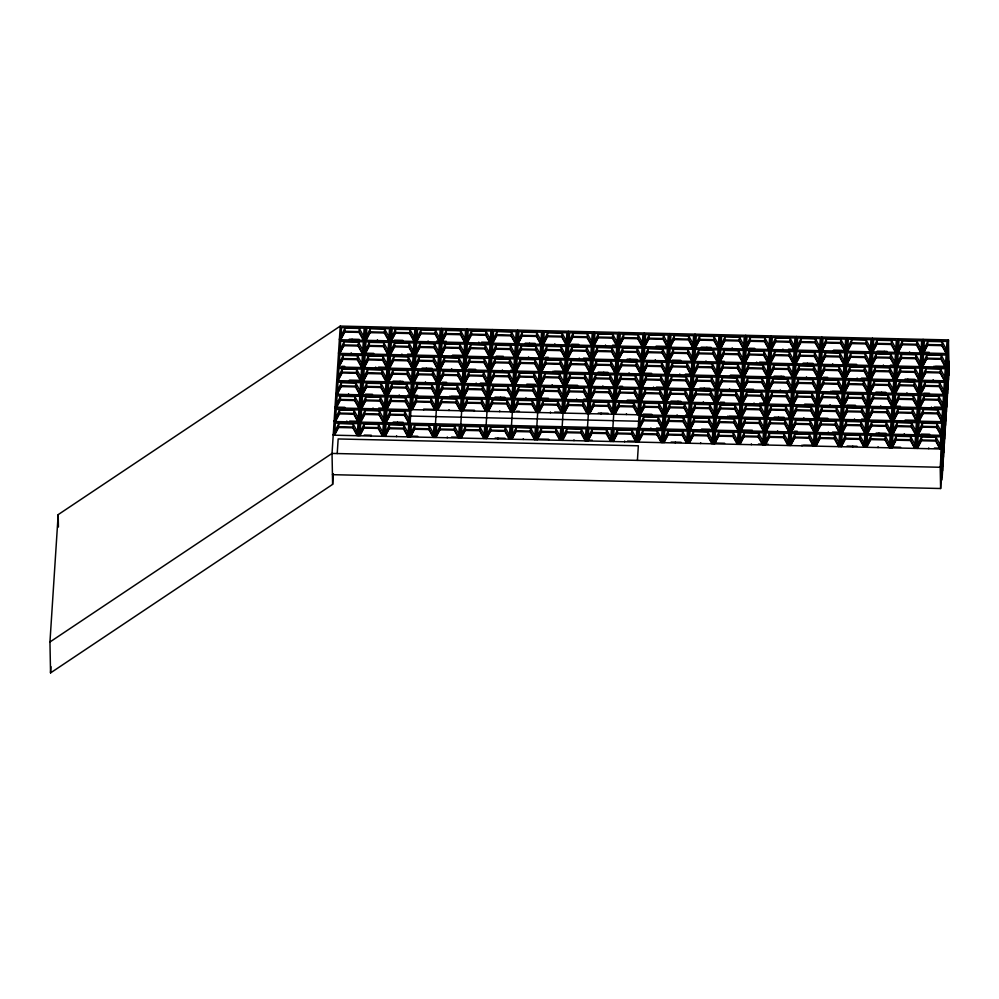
<?xml version="1.0" encoding="UTF-8"?>
<svg xmlns="http://www.w3.org/2000/svg" width="999" height="999" viewBox="0 0 999 999"><rect width="100%" height="100%" fill="white"/><g stroke="black" fill="none" stroke-linecap="round" stroke-linejoin="round"><path stroke-width="1.5" d="M333.316 473.701L332.63 484.365L50.549 672.914L49.95 641.982L58.179 514.635L340.259 326.086L948.451 339.922L949.05 370.841M50.549 672.914L50.961 666.695M340.259 326.086L332.03 453.434L332.63 484.365M353.147 423.888L352.884 427.834L357.205 435.714L357.992 423.601L335.327 423.089L334.54 435.189L338.561 427.51L338.823 423.564L353.147 423.888L357.467 431.768M354.021 410.252L353.771 414.198L358.092 422.077L358.878 409.965L336.213 409.453L335.427 421.553L339.448 413.873L339.697 409.927L354.021 410.252L358.341 418.131M354.907 396.615L354.657 400.562L358.978 408.441L359.752 396.328L337.088 395.816L336.313 407.929L340.322 400.237L340.584 396.291L354.907 396.615L359.228 404.495M355.794 382.992L355.532 386.925L359.852 394.805L360.639 382.704L337.974 382.18L337.187 394.293L341.208 386.601L341.458 382.667L355.794 382.992L360.115 390.859M356.668 369.355L356.418 373.289L360.739 381.168L361.526 369.068L338.861 368.544L338.074 380.656L342.095 372.964L342.345 369.031L356.668 369.355L360.989 377.235M357.555 355.719L357.292 359.665L361.613 367.532L362.4 355.432L339.735 354.92L338.948 367.02L342.969 359.34L343.231 355.394L357.555 355.719L361.875 363.599M358.429 342.083L358.179 346.029L362.5 353.908L363.286 341.795L340.622 341.283L339.835 353.384L343.856 345.704L344.106 341.758L358.429 342.083L362.749 349.962M359.315 328.446L359.066 332.392L363.386 340.272L364.16 328.159L341.496 327.647L340.721 339.76L344.73 332.068L344.992 328.122L359.315 328.446L363.636 336.326M337.212 453.558L338.162 438.961L638.349 445.791L637.412 460.377M346.765 421.815L346.815 421.029M348.526 394.543L348.576 393.756M349.4 380.919L349.45 380.119L359.365 380.344M351.173 353.646L351.223 352.859M352.048 340.01L352.098 339.223M358.554 435.739L365.597 326.661M378.484 424.463L378.234 428.409L382.555 436.288L383.329 424.175L360.664 423.663L359.89 435.764L363.898 428.084L364.16 424.138L378.484 424.463L382.804 432.342M379.37 410.826L379.108 414.772L383.429 422.652L384.215 410.539L361.551 410.027L360.764 422.14L364.785 414.448L365.035 410.502L379.37 410.826L383.691 418.706M380.244 397.202L379.995 401.136L384.315 409.016L385.102 396.903L362.437 396.391L361.65 408.504L365.671 400.811L365.921 396.865L380.244 397.202L384.565 405.07M381.131 383.566L380.869 387.5L385.202 395.379L385.976 383.279L363.311 382.754L362.537 394.867L366.546 387.175L366.808 383.241L381.131 383.566L385.452 391.446M382.018 369.93L381.755 373.876L386.076 381.743L386.863 369.642L364.198 369.131L363.411 381.231L367.432 373.551L367.682 369.605L382.018 369.93L386.338 377.809M382.892 356.293L382.642 360.239L386.963 368.119L387.737 356.006L365.085 355.494L364.298 367.595L368.306 359.915L368.569 355.969L382.892 356.293L387.212 364.173M383.778 342.657L383.516 346.603L387.837 354.483L388.623 342.37L365.959 341.858L365.172 353.971L369.193 346.278L369.443 342.332L383.778 342.657L388.099 350.537M384.652 329.033L384.403 332.967L388.723 340.846L389.51 328.733L366.845 328.221L366.059 340.334L370.08 332.642L370.329 328.696L384.652 329.033L388.973 336.9M371.216 436.026L371.266 435.239L364.185 435.077M372.977 408.753L373.039 407.967M375.624 367.857L375.674 367.07M377.385 340.584L377.447 339.797M383.891 436.313L390.946 327.247M403.821 425.037L403.571 428.983L407.892 436.863L408.678 424.75L386.014 424.238L385.227 436.351L389.248 428.658L389.498 424.712L403.821 425.037L408.141 432.917M404.707 411.413L404.458 415.347L408.778 423.226L409.553 411.113L386.888 410.601L386.113 422.714L390.122 415.022L390.384 411.076L404.707 411.413L409.028 419.28M405.594 397.777L405.332 401.71L409.652 409.59L410.439 397.49L387.774 396.965L386.988 409.078L391.009 401.386L391.258 397.452L405.594 397.777L409.915 405.656M406.468 384.14L406.218 388.087L410.539 395.954L411.326 383.853L388.661 383.341L387.874 395.442L391.895 387.749L392.145 383.816L406.468 384.14L410.789 392.02M407.355 370.504L407.093 374.45L411.413 382.33L412.2 370.217L389.535 369.705L388.761 381.805L392.769 374.126L393.032 370.179L407.355 370.504L411.675 378.384M408.229 356.868L407.979 360.814L412.3 368.693L413.087 356.581L390.422 356.069L389.635 368.181L393.656 360.489L393.906 356.543L408.229 356.868L412.55 364.747M409.115 343.231L408.866 347.177L413.186 355.057L413.961 342.944L391.296 342.432L390.522 354.545L394.53 346.853L394.792 342.907L409.115 343.231L413.436 351.111M410.002 329.608L409.74 333.541L414.061 341.421L414.847 329.32L392.182 328.796L391.396 340.909L395.417 333.216L395.666 329.283L410.002 329.608L414.323 337.475M396.566 436.6L396.615 435.814M397.44 422.964L397.49 422.177M399.2 395.704L399.25 394.905M400.087 382.068L400.137 381.281M401.848 354.795L401.898 354.008M402.734 341.171L402.784 340.372L394.28 340.184M409.228 436.888L416.283 327.822M429.17 425.611L428.908 429.558L433.229 437.437L434.016 425.324L411.351 424.812L410.564 436.925L414.585 429.233L414.835 425.287L429.17 425.611L433.491 433.491M430.931 398.351L430.681 402.297L435.002 410.164L435.776 398.064L413.111 397.54L412.337 409.652L416.346 401.96L416.608 398.027L430.931 398.351L435.252 406.231M431.818 384.715L431.556 388.661L435.876 396.541L436.663 384.428L413.998 383.916L413.211 396.016L417.232 388.336L417.482 384.39L431.818 384.715L436.138 392.595M432.692 371.079L432.442 375.025L436.763 382.904L437.537 370.791L414.885 370.279L414.098 382.38L418.106 374.7L418.369 370.754L432.692 371.079L437.013 378.958M433.578 357.442L433.316 361.388L437.637 369.268L438.424 357.155L415.759 356.643L414.972 368.756L418.993 361.064L419.255 357.118L433.578 357.442L437.899 365.322M434.453 343.818L434.203 347.752L438.524 355.632L439.31 343.531L416.645 343.007L415.859 355.12L419.88 347.427L420.129 343.494L434.453 343.818L438.773 351.685M435.339 330.182L435.089 334.116L439.41 341.995L440.184 329.895L417.52 329.37L416.745 341.483L420.754 333.791L421.016 329.857L435.339 330.182L439.66 338.062M423.663 409.915L423.713 409.115L437.724 409.44L441.745 401.748L456.068 402.073L460.389 409.952L474.4 410.277L474.35 411.064M425.424 382.642L425.474 381.855M426.311 369.006L426.361 368.219M428.072 341.745L428.121 340.946M434.577 437.462L441.62 328.396M454.508 426.198L454.258 430.132L458.578 438.012L459.353 425.911L436.688 425.387L435.914 437.5L439.922 429.807L440.184 425.874L454.508 426.198L458.828 434.066M456.268 398.926L456.019 402.872L460.339 410.751L461.126 398.638L438.461 398.126L437.674 410.227L441.695 402.547L441.945 398.601L456.268 398.926L460.589 406.805M457.155 385.289L456.893 389.235L461.213 397.115L462 385.002L439.335 384.49L438.561 396.591L442.569 388.911L442.832 384.965L457.155 385.289L461.476 393.169M458.029 371.653L457.779 375.599L462.1 383.479L462.887 371.366L440.222 370.854L439.435 382.967L443.456 375.274L443.706 371.328L458.029 371.653L462.35 379.533M458.916 358.029L458.666 361.963L462.987 369.842L463.761 357.729L441.096 357.217L440.322 369.33L444.33 361.638L444.592 357.692L458.916 358.029L463.236 365.896M459.802 344.393L459.54 348.326L463.861 356.206L464.647 344.106L441.983 343.581L441.196 355.694L445.217 348.002L445.467 344.068L459.802 344.393L464.123 352.272M460.676 330.756L460.427 334.702L464.747 342.57L465.534 330.469L442.869 329.957L442.082 342.058L446.103 334.378L446.353 330.432L460.676 330.756L464.997 338.636M447.24 437.762L447.29 436.963M449.001 410.489L449.051 409.702M449.887 396.853L449.937 396.066M451.648 369.58L451.698 368.793M452.535 355.956L452.584 355.157L466.595 355.482L470.604 347.789L484.94 348.114L489.26 355.994L491.933 356.056L495.954 348.364L510.277 348.688L514.597 356.568L517.27 356.631L521.291 348.951L535.614 349.275L539.935 357.142L542.619 357.205L546.628 349.525L560.963 349.85L565.284 357.729L567.956 357.779L571.977 350.1L586.301 350.424L590.621 358.304M459.915 438.049L466.97 328.971M479.845 426.773L479.595 430.706L483.916 438.586L484.702 426.486L462.038 425.961L461.251 438.074L465.272 430.382L465.522 426.448L479.845 426.773L484.165 434.652M481.618 399.5L481.356 403.446L485.676 411.326L486.463 399.213L463.798 398.701L463.012 410.801L467.033 403.121L467.282 399.175L481.618 399.5L485.939 407.38M482.492 385.864L482.242 389.81L486.563 397.689L487.337 385.577L464.685 385.065L463.898 397.177L467.919 389.485L468.169 385.539L482.492 385.864L486.813 393.743M483.379 372.24L483.116 376.173L487.437 384.053L488.224 371.94L465.559 371.428L464.772 383.541L468.793 375.849L469.055 371.903L483.379 372.24L487.699 380.107M484.253 358.604L484.003 362.537L488.324 370.417L489.11 358.316L466.446 357.792L465.659 369.905L469.68 362.212L469.93 358.279L484.253 358.604L488.573 366.483M485.139 344.967L484.89 348.913L489.21 356.78L489.985 344.68L467.32 344.168L466.545 356.268L470.554 348.589L470.816 344.643L485.139 344.967L489.46 352.847M486.026 331.331L485.764 335.277L490.084 343.156L490.871 331.044L468.206 330.532L467.42 342.632L471.441 334.952L471.69 331.006L486.026 331.331L490.347 339.21M476.111 383.791L476.161 383.004M478.758 342.894L478.808 342.108M485.252 438.623L492.307 329.545M505.194 427.347L504.932 431.293L509.253 439.16L510.039 427.06L487.375 426.548L486.588 438.648L490.609 430.969L490.859 427.023L505.194 427.347L509.515 435.227M506.955 400.075L506.693 404.021L511.013 411.9L511.8 399.787L489.135 399.275L488.361 411.388L492.37 403.696L492.632 399.75L506.955 400.075L511.276 407.954M507.829 386.451L507.579 390.384L511.9 398.264L512.687 386.151L490.022 385.639L489.235 397.752L493.256 390.06L493.506 386.113L507.829 386.451L512.15 394.318M508.716 372.814L508.466 376.748L512.787 384.627L513.561 372.527L490.896 372.003L490.122 384.116L494.13 376.423L494.393 372.49L508.716 372.814L513.036 380.694M509.602 359.178L509.34 363.124L513.661 370.991L514.448 358.891L491.783 358.379L490.996 370.479L495.017 362.787L495.267 358.853L509.602 359.178L513.923 367.058M510.477 345.542L510.227 349.488L514.547 357.367L515.334 345.254L492.669 344.742L491.883 356.843L495.904 349.163L496.153 345.217L510.477 345.542L514.797 353.421M511.363 331.905L511.101 335.851L515.422 343.731L516.208 331.618L493.543 331.106L492.769 343.206L496.778 335.527L497.04 331.581L511.363 331.905L515.684 339.785M497.927 438.911L497.977 438.124M499.687 411.638L499.737 410.851M500.574 398.002L500.624 397.215M502.335 370.741L502.385 369.942M503.209 357.105L503.271 356.318L496.178 356.156M510.589 439.198L517.644 330.12M530.531 427.922L530.282 431.868L534.602 439.747L535.377 427.634L512.712 427.122L511.938 439.223L515.946 431.543L516.208 427.597L530.531 427.922L534.852 435.801M532.292 400.649L532.042 404.595L536.363 412.475L537.137 400.362L514.485 399.85L513.698 411.963L517.719 404.27L517.969 400.324L532.292 400.649L536.613 408.529M533.179 387.025L532.917 390.959L537.237 398.838L538.024 386.738L515.359 386.213L514.572 398.326L518.593 390.634L518.856 386.7L533.179 387.025L537.499 394.905M534.053 373.389L533.803 377.335L538.124 385.202L538.911 373.102L516.246 372.577L515.459 384.69L519.48 376.998L519.73 373.064L534.053 373.389L538.374 381.268M534.94 359.752L534.69 363.698L539.01 371.578L539.785 359.465L517.12 358.953L516.346 371.054L520.354 363.374L520.616 359.428L534.94 359.752L539.26 367.632M535.826 346.116L535.564 350.062L539.885 357.942L540.671 345.829L518.006 345.317L517.22 357.417L521.241 349.737L521.49 345.791L535.826 346.116L540.147 353.996M536.7 332.48L536.451 336.426L540.771 344.305L541.558 332.192L518.893 331.68L518.106 343.793L522.127 336.101L522.377 332.155L536.7 332.48L541.021 340.359M523.264 439.485L523.314 438.698M525.911 398.589L525.961 397.789M526.798 384.952L526.848 384.153L535.339 384.353M528.558 357.679L528.608 356.893M529.433 344.043L529.482 343.256M535.939 439.772L542.994 330.706M555.869 428.496L555.619 432.442L559.939 440.322L560.726 428.209L538.061 427.697L537.275 439.797L541.296 432.117L541.545 428.171L555.869 428.496L560.189 436.376M557.629 401.236L557.38 405.169L561.7 413.049L562.487 400.949L539.822 400.424L539.035 412.537L543.056 404.845L543.306 400.911L557.629 401.236L561.962 409.103M558.516 387.6L558.266 391.533L562.587 399.413L563.361 387.312L540.696 386.788L539.922 398.901L543.931 391.208L544.193 387.275L558.516 387.6L562.837 395.479M559.403 373.963L559.14 377.909L563.461 385.789L564.248 373.676L541.583 373.164L540.796 385.264L544.817 377.585L545.067 373.638L559.403 373.963L563.723 381.843M560.277 360.327L560.027 364.273L564.348 372.152L565.134 360.04L542.469 359.528L541.683 371.628L545.704 363.948L545.953 360.002L560.277 360.327L564.597 368.206M561.163 346.69L560.901 350.637L565.234 358.516L566.008 346.403L543.344 345.891L542.569 358.004L546.578 350.312L546.84 346.366L561.163 346.69L565.484 354.57M562.05 333.067L561.788 337L566.108 344.88L566.895 332.767L544.23 332.255L543.444 344.368L547.464 336.675L547.714 332.729L562.05 333.067L566.371 340.934M548.601 440.059L548.663 439.273L538.736 439.048M550.374 412.787L550.424 412M552.135 385.527L552.185 384.74M553.009 371.89L553.071 371.104M554.782 344.618L554.832 343.831M561.276 440.347L568.331 331.281M581.218 429.071L580.956 433.017L585.277 440.896L586.063 428.783L563.399 428.271L562.612 440.384L566.633 432.692L566.883 428.746L581.218 429.071L585.539 436.95M582.979 401.81L582.717 405.744L587.037 413.623L587.824 401.523L565.159 400.999L564.373 413.111L568.394 405.419L568.656 401.486L582.979 401.81L587.3 409.69M583.853 388.174L583.603 392.12L587.924 399.987L588.711 387.887L566.046 387.375L565.259 399.475L569.28 391.795L569.53 387.849L583.853 388.174L588.174 396.054M584.74 374.538L584.49 378.484L588.811 386.363L589.585 374.25L566.92 373.738L566.146 385.839L570.154 378.159L570.417 374.213L584.74 374.538L589.06 382.417M585.626 360.901L585.364 364.847L589.685 372.727L590.471 360.614L567.807 360.102L567.02 372.215L571.041 364.523L571.291 360.577L585.626 360.901L589.947 368.781M586.5 347.277L586.251 351.211L590.571 359.091L591.358 346.978L568.693 346.466L567.907 358.579L571.928 350.886L572.177 346.94L586.5 347.277L590.821 355.144M587.387 333.641L587.125 337.575L591.445 345.454L592.232 333.354L569.567 332.829L568.793 344.942L572.802 337.25L573.064 333.316L587.387 333.641L591.708 341.521M573.95 440.634L574 439.847M576.598 399.737L576.648 398.951M577.472 386.101L577.522 385.314L563.511 384.99L559.19 377.11L544.867 376.785L540.846 384.478L538.174 384.415L533.853 376.536L519.53 376.211L515.509 383.903L512.837 383.841L508.516 375.961L494.193 375.636L490.172 383.329L480.407 383.104M579.233 358.828L579.283 358.042M586.613 440.921L593.668 331.855M606.555 429.657L606.293 433.591L610.626 441.471L611.4 429.358L588.736 428.846L587.961 440.959L591.97 433.266L592.232 429.32L606.555 429.657L610.876 437.525M608.316 402.385L608.066 406.331L612.387 414.198L613.161 402.098L590.509 401.586L589.722 413.686L593.731 406.006L593.993 402.06L608.316 402.385L612.637 410.264M609.203 388.748L608.94 392.694L613.261 400.574L614.048 388.461L591.383 387.949L590.596 400.05L594.617 392.37L594.867 388.424L609.203 388.748L613.523 396.628M610.077 375.112L609.827 379.058L614.148 386.938L614.934 374.825L592.27 374.313L591.483 386.426L595.504 378.733L595.754 374.787L610.077 375.112L614.397 382.992M610.963 361.476L610.714 365.422L615.034 373.301L615.809 361.188L593.144 360.676L592.37 372.789L596.378 365.097L596.64 361.151L610.963 361.476L615.284 369.355M611.85 347.852L611.588 351.785L615.908 359.665L616.695 347.565L594.03 347.04L593.244 359.153L597.265 351.461L597.514 347.527L611.85 347.852L616.171 355.731M612.724 334.215L612.474 338.162L616.795 346.029L617.569 333.928L594.917 333.416L594.13 345.517L598.139 337.824L598.401 333.891L612.724 334.215L617.045 342.095M601.048 413.948L601.098 413.161M602.809 386.675L602.872 385.889M603.696 373.039L603.746 372.252M605.456 345.779L605.506 344.98M611.962 441.496L619.018 332.43M631.892 430.232L631.643 434.165L635.963 442.045L636.75 429.945L614.085 429.42L613.299 441.533L617.32 433.841L617.569 429.907L631.892 430.232L636.213 438.111M633.653 402.959L633.403 406.905L637.724 414.785L638.511 402.672L615.846 402.16L615.059 414.26L619.08 406.581L619.33 402.634L633.653 402.959L637.974 410.839M634.54 389.323L634.29 393.269L638.611 401.148L639.385 389.036L616.72 388.524L615.946 400.636L619.954 392.944L620.217 388.998L634.54 389.323L638.861 397.202M635.426 375.686L635.164 379.632L639.485 387.512L640.272 375.399L617.607 374.887L616.82 387L620.841 379.308L621.091 375.362L635.426 375.686L639.747 383.566M636.301 362.063L636.051 365.996L640.371 373.876L641.158 361.775L618.493 361.251L617.707 373.364L621.728 365.671L621.977 361.738L636.301 362.063L640.621 369.93M637.187 348.426L636.925 352.372L641.246 360.239L642.032 348.139L619.368 347.615L618.593 359.727L622.602 352.035L622.864 348.102L637.187 348.426L641.508 356.306M638.061 334.79L637.812 338.736L642.132 346.616L642.919 334.503L620.254 333.991L619.467 346.091L623.488 338.411L623.738 334.465L638.061 334.79L642.382 342.669M624.625 441.795L624.675 440.996M626.398 414.523L626.448 413.736M627.272 400.886L627.322 400.099L641.333 400.412L645.354 392.732L659.677 393.057L663.998 400.936L666.67 400.999L670.691 393.306L685.014 393.631L689.335 401.511L692.02 401.573L696.028 393.881L710.364 394.205L714.685 402.085L717.357 402.147L721.378 394.455L735.701 394.78L740.022 402.659L742.694 402.722L746.715 395.03L761.038 395.354L765.359 403.234M629.033 373.626L629.083 372.827M629.919 359.99L629.969 359.19M637.3 442.082L644.355 333.004M657.242 430.806L656.98 434.752L661.301 442.619L662.087 430.519L639.422 429.995L638.636 442.107L642.657 434.415L642.906 430.482L657.242 430.806L661.563 438.686M658.116 417.17L657.866 421.116L662.187 428.996L662.961 416.883L640.309 416.371L639.522 428.471L643.531 420.791L643.793 416.845L658.116 417.17L662.437 425.05M659.003 403.534L658.741 407.48L663.061 415.359L663.848 403.246L641.183 402.734L640.396 414.835L644.417 407.155L644.68 403.209L659.003 403.534L663.324 411.413M659.877 389.897L659.627 393.843L663.948 401.723L664.735 389.61L642.07 389.098L641.283 401.211L645.304 393.519L645.554 389.573L659.877 389.897L664.198 397.777M660.764 376.273L660.514 380.207L664.834 388.087L665.609 375.986L642.944 375.462L642.17 387.575L646.178 379.882L646.44 375.949L660.764 376.273L665.084 384.14M661.65 362.637L661.388 366.571L665.709 374.45L666.495 362.35L643.831 361.825L643.044 373.938L647.065 366.246L647.315 362.312L661.65 362.637L665.971 370.517M662.524 349.001L662.275 352.947L666.595 360.814L667.369 348.713L644.717 348.201L643.93 360.302L647.951 352.622L648.201 348.676L662.524 349.001L666.845 356.88M663.411 335.364L663.149 339.31L667.469 347.19L668.256 335.077L645.591 334.565L644.805 346.665L648.826 338.986L649.088 335.04L663.411 335.364L667.732 343.244M650.849 428.733L650.898 427.947M651.735 415.097L651.785 414.31L643.281 414.11M653.496 387.824L653.546 387.038M655.257 360.564L655.307 359.777M656.143 346.928L656.193 346.141L670.204 346.453L674.225 338.773L688.548 339.098L692.869 346.978L695.541 347.028L699.562 339.348L713.885 339.672L718.206 347.552L720.878 347.615L724.899 339.922L739.223 340.247L743.543 348.127L746.228 348.189L750.237 340.497L764.572 340.821L768.893 348.701L771.565 348.763L775.586 341.071L789.909 341.396L794.23 349.275M662.637 442.657L669.692 333.579M682.579 431.381L682.317 435.327L686.638 443.206L687.424 431.093L664.76 430.581L663.985 442.682L667.994 435.002L668.256 431.056L682.579 431.381L686.9 439.26M683.453 417.744L683.204 421.69L687.524 429.57L688.311 417.457L665.646 416.945L664.859 429.046L668.88 421.366L669.13 417.42L683.453 417.744L687.774 425.624M684.34 404.108L684.09 408.054L688.411 415.934L689.185 403.821L666.52 403.309L665.746 415.422L669.755 407.729L670.017 403.783L684.34 404.108L688.661 411.988M685.227 390.484L684.964 394.418L689.285 402.297L690.072 390.184L667.407 389.672L666.62 401.785L670.641 394.093L670.891 390.147L685.227 390.484L689.547 398.351M686.101 376.848L685.851 380.781L690.172 388.661L690.958 376.561L668.294 376.036L667.507 388.149L671.528 380.457L671.778 376.523L686.101 376.848L690.421 384.727M686.987 363.211L686.725 367.157L691.046 375.025L691.832 362.924L669.168 362.412L668.393 374.513L672.402 366.833L672.664 362.887L686.987 363.211L691.308 371.091M687.861 349.575L687.612 353.521L691.932 361.401L692.719 349.288L670.054 348.776L669.268 360.876L673.289 353.196L673.538 349.25L687.861 349.575L692.182 357.455M688.748 335.939L688.498 339.885L692.819 347.764L693.593 335.652L670.928 335.14L670.154 347.252L674.163 339.56L674.425 335.614L688.748 335.939L693.069 343.818M675.312 442.944L675.361 442.157M677.072 415.671L677.122 414.885M677.959 402.035L678.009 401.248M679.72 374.775L679.77 373.988M680.606 361.139L680.656 360.352L672.152 360.152M687.986 443.231L695.029 334.153M707.916 431.955L707.667 435.901L711.987 443.781L712.762 431.668L690.109 431.156L689.322 443.256L693.343 435.576L693.593 431.63L707.916 431.955L712.237 439.835M708.803 418.319L708.541 422.265L712.861 430.144L713.648 418.032L690.983 417.52L690.197 429.632L694.218 421.94L694.48 417.994L708.803 418.319L713.124 426.198M709.677 404.695L709.427 408.628L713.748 416.508L714.535 404.395L691.87 403.883L691.083 415.996L695.104 408.304L695.354 404.358L709.677 404.695L713.998 412.562M710.564 391.059L710.314 394.992L714.635 402.872L715.409 390.771L692.744 390.247L691.97 402.36L695.978 394.667L696.241 390.734L710.564 391.059L714.884 398.938M711.45 377.422L711.188 381.368L715.509 389.235L716.295 377.135L693.631 376.623L692.844 388.723L696.865 381.031L697.115 377.098L711.45 377.422L715.771 385.302M712.324 363.786L712.075 367.732L716.395 375.612L717.17 363.499L694.517 362.987L693.731 375.087L697.752 367.407L698.001 363.461L712.324 363.786L716.645 371.665M713.211 350.149L712.949 354.096L717.27 361.975L718.056 349.862L695.391 349.35L694.605 361.463L698.626 353.771L698.888 349.825L713.211 350.149L717.532 358.029M714.085 336.513L713.835 340.459L718.156 348.339L718.943 336.226L696.278 335.714L695.491 347.827L699.512 340.135L699.762 336.188L714.085 336.513L718.406 344.393M700.649 443.519L700.699 442.732M701.535 429.882L701.585 429.095L710.089 429.283M703.296 402.622L703.346 401.823M704.183 388.986L704.233 388.199M705.943 361.713L705.993 360.926M706.83 348.077L706.88 347.29M713.323 443.806L720.379 334.74M733.254 432.53L733.004 436.476L737.324 444.355L738.111 432.242L715.446 431.73L714.66 443.843L718.681 436.151L718.93 432.205L733.254 432.53L737.574 440.409M734.14 418.893L733.89 422.839L738.211 430.719L738.985 418.606L716.32 418.094L715.546 430.207L719.555 422.515L719.817 418.569L734.14 418.893L738.461 426.773M735.027 405.269L734.764 409.203L739.085 417.082L739.872 404.982L717.207 404.458L716.42 416.571L720.441 408.878L720.691 404.945L735.027 405.269L739.347 413.149M735.901 391.633L735.651 395.579L739.972 403.446L740.759 391.346L718.094 390.834L717.307 402.934L721.328 395.242L721.578 391.308L735.901 391.633L740.222 399.513M736.787 377.997L736.525 381.943L740.846 389.822L741.633 377.709L718.968 377.197L718.194 389.298L722.202 381.618L722.464 377.672L736.787 377.997L741.108 385.876M737.662 364.36L737.412 368.306L741.733 376.186L742.519 364.073L719.854 363.561L719.068 375.661L723.089 367.982L723.338 364.036L737.662 364.36L741.995 372.24M738.548 350.724L738.298 354.67L742.619 362.55L743.393 350.437L720.729 349.925L719.954 362.038L723.963 354.345L724.225 350.399L738.548 350.724L742.869 358.604M739.435 337.1L739.173 341.034L743.493 348.913L744.28 336.813L721.615 336.288L720.828 348.401L724.849 340.709L725.099 336.775L739.435 337.1L743.756 344.967M727.759 416.833L727.809 416.034M729.52 389.56L729.57 388.773M730.406 375.924L730.456 375.137L744.467 375.449L748.476 367.769L762.799 368.094L767.132 375.974L769.804 376.036L773.825 368.344L788.149 368.668L792.469 376.548L795.142 376.611L799.163 368.918L813.486 369.243L817.806 377.123L820.491 377.185L824.5 369.493L838.823 369.817L843.144 377.697L845.828 377.759L849.849 370.067L864.172 370.392L868.493 378.271M732.167 348.663L732.217 347.864M738.661 444.38L745.716 335.314M758.603 433.104L758.341 437.05L762.662 444.93L763.448 432.817L740.783 432.305L739.997 444.418L744.018 436.725L744.28 432.779L758.603 433.104L762.924 440.984M759.477 419.48L759.228 423.414L763.548 431.293L764.335 419.193L741.67 418.668L740.883 430.781L744.904 423.089L745.154 419.155L759.477 419.48L763.798 427.347M760.364 405.844L760.114 409.79L764.435 417.657L765.209 405.557L742.544 405.032L741.77 417.145L745.778 409.453L746.041 405.519L760.364 405.844L764.685 413.723M761.25 392.207L760.988 396.153L765.309 404.033L766.096 391.92L743.431 391.408L742.644 403.509L746.665 395.829L746.915 391.883L761.25 392.207L765.571 400.087M762.125 378.571L761.875 382.517L766.196 390.397L766.982 378.284L744.317 377.772L743.531 389.872L747.552 382.192L747.801 378.246L762.125 378.571L766.445 386.451M763.011 364.935L762.749 368.881L767.07 376.76L767.856 364.647L745.192 364.136L744.405 376.248L748.426 368.556L748.688 364.61L763.011 364.935L767.332 372.814M763.885 351.311L763.636 355.244L767.956 363.124L768.743 351.011L746.078 350.499L745.291 362.612L749.312 354.92L749.562 350.986L763.885 351.311L768.206 359.178M764.772 337.674L764.522 341.608L768.843 349.488L769.617 337.387L746.952 336.863L746.178 348.976L750.187 341.283L750.449 337.35L764.772 337.674L769.093 345.554M751.335 444.667L751.385 443.881M752.222 431.044L752.272 430.244L738.261 429.932L733.94 422.053L719.617 421.728L715.596 429.408L712.911 429.358L708.591 421.478L694.268 421.153L690.259 428.833L687.574 428.771L683.254 420.904L668.93 420.567L664.909 428.259L656.568 428.072M753.983 403.771L754.033 402.984M756.63 362.862L756.68 362.075M764.01 444.955L771.053 335.889M783.94 433.691L783.691 437.624L788.011 445.504L788.785 433.404L766.121 432.879L765.346 444.992L769.355 437.3L769.617 433.366L783.94 433.691L788.261 441.558M784.827 420.055L784.565 423.988L788.885 431.868L789.672 419.767L767.007 419.243L766.221 431.356L770.241 423.663L770.491 419.73L784.827 420.055L789.148 427.934M785.701 406.418L785.451 410.364L789.772 418.231L790.559 406.131L767.894 405.619L767.107 417.719L771.128 410.04L771.378 406.094L785.701 406.418L790.022 414.298M786.588 392.782L786.325 396.728L790.659 404.607L791.433 392.495L768.768 391.983L767.994 404.083L772.002 396.403L772.264 392.457L786.588 392.782L790.908 400.661M787.474 379.145L787.212 383.092L791.533 390.971L792.319 378.858L769.655 378.346L768.868 390.459L772.889 382.767L773.139 378.821L787.474 379.145L791.795 387.025M788.348 365.522L788.099 369.455L792.419 377.335L793.194 365.222L770.541 364.71L769.754 376.823L773.763 369.131L774.025 365.184L788.348 365.522L792.669 373.389M789.235 351.885L788.973 355.819L793.293 363.698L794.08 351.598L771.415 351.074L770.629 363.186L774.65 355.494L774.899 351.561L789.235 351.885L793.556 359.765M790.109 338.249L789.859 342.195L794.18 350.062L794.967 337.962L772.302 337.45L771.515 349.55L775.536 341.87L775.786 337.924L790.109 338.249L794.43 346.129M777.559 431.618L777.609 430.819M778.433 417.982L778.496 417.195M780.207 390.709L780.256 389.922M781.081 377.073L781.131 376.286M782.841 349.812L782.904 349.026M789.347 445.542L796.403 336.463M809.277 434.265L809.028 438.199L813.348 446.078L814.135 433.978L791.47 433.454L790.684 445.566L794.704 437.874L794.954 433.941L809.277 434.265L813.598 442.145M810.164 420.629L809.914 424.575L814.235 432.442L815.009 420.342L792.344 419.83L791.57 431.93L795.579 424.25L795.841 420.304L810.164 420.629L814.485 428.509M811.051 406.993L810.788 410.939L815.109 418.818L815.896 406.705L793.231 406.193L792.444 418.294L796.465 410.614L796.715 406.668L811.051 406.993L815.371 414.872M811.925 393.356L811.675 397.302L815.996 405.182L816.782 393.069L794.118 392.557L793.331 404.67L797.352 396.978L797.602 393.032L811.925 393.356L816.245 401.236M812.811 379.732L812.549 383.666L816.87 391.546L817.657 379.433L794.992 378.921L794.217 391.034L798.226 383.341L798.488 379.395L812.811 379.732L817.132 387.6M813.686 366.096L813.436 370.03L817.756 377.909L818.543 365.809L795.878 365.284L795.092 377.397L799.113 369.705L799.362 365.771L813.686 366.096L818.006 373.976M814.572 352.46L814.322 356.406L818.643 364.273L819.417 352.172L796.752 351.66L795.978 363.761L799.987 356.069L800.249 352.135L814.572 352.46L818.893 360.339M815.459 338.823L815.196 342.769L819.517 350.649L820.304 338.536L797.639 338.024L796.852 350.125L800.873 342.445L801.123 338.499L815.459 338.823L819.779 346.703M802.022 445.829L802.072 445.03M803.783 418.556L803.833 417.769M804.657 404.92L804.707 404.133L813.211 404.32M806.43 377.659L806.48 376.86M807.304 364.023L807.354 363.224M814.684 446.116L821.74 337.038M834.627 434.84L834.365 438.786L838.685 446.653L839.472 434.553L816.807 434.041L816.021 446.141L820.042 438.449L820.291 434.515L834.627 434.84L838.948 442.719M835.501 421.203L835.251 425.149L839.572 433.029L840.359 420.916L817.694 420.404L816.907 432.505L820.928 424.825L821.178 420.879L835.501 421.203L839.822 429.083M836.388 407.567L836.138 411.513L840.459 419.393L841.233 407.28L818.568 406.768L817.794 418.881L821.802 411.188L822.065 407.242L836.388 407.567L840.708 415.447M837.274 393.931L837.012 397.877L841.333 405.756L842.12 393.643L819.455 393.131L818.668 405.244L822.689 397.552L822.939 393.606L837.274 393.931L841.595 401.81M838.149 380.307L837.899 384.24L842.219 392.12L842.994 380.02L820.341 379.495L819.555 391.608L823.563 383.916L823.825 379.982L838.149 380.307L842.469 388.186M839.035 366.67L838.773 370.617L843.094 378.484L843.88 366.383L821.215 365.859L820.429 377.972L824.45 370.279L824.712 366.346L839.035 366.67L843.356 374.55M839.909 353.034L839.659 356.98L843.98 364.86L844.767 352.747L822.102 352.235L821.315 364.335L825.336 356.655L825.586 352.709L839.909 353.034L844.23 360.914M840.796 339.398L840.546 343.344L844.867 351.223L845.641 339.111L822.976 338.599L822.202 350.699L826.21 343.019L826.473 339.073L840.796 339.398L845.117 347.277M828.233 432.767L828.296 431.98M830.007 405.494L830.057 404.707M830.881 391.87L830.931 391.071M832.642 364.598L832.704 363.811M833.528 350.961L833.578 350.174L842.082 350.362M840.034 446.69L847.077 337.612M859.964 435.414L859.714 439.36L864.035 447.24L864.809 435.127L842.145 434.615L841.37 446.715L845.379 439.036L845.641 435.089L859.964 435.414L864.285 443.294M860.851 421.778L860.589 425.724L864.909 433.603L865.696 421.491L843.031 420.979L842.244 433.079L846.265 425.399L846.515 421.453L860.851 421.778L865.171 429.657M861.725 408.141L861.475 412.088L865.796 419.967L866.583 407.854L843.918 407.342L843.131 419.455L847.152 411.763L847.402 407.817L861.725 408.141L866.046 416.021M862.612 394.518L862.349 398.451L866.67 406.331L867.457 394.23L844.792 393.706L844.018 405.819L848.026 398.126L848.288 394.193L862.612 394.518L866.932 402.385M863.486 380.881L863.236 384.815L867.557 392.694L868.343 380.594L845.678 380.07L844.892 392.182L848.913 384.49L849.162 380.557L863.486 380.881L867.806 388.761M864.372 367.245L864.123 371.191L868.443 379.071L869.217 366.958L846.553 366.446L845.778 378.546L849.787 370.866L850.049 366.92L864.372 367.245L868.693 375.124M865.259 353.609L864.997 357.555L869.317 365.434L870.104 353.321L847.439 352.809L846.653 364.91L850.673 357.23L850.923 353.284L865.259 353.609L869.58 361.488M866.133 339.972L865.883 343.918L870.204 351.798L870.991 339.685L848.326 339.173L847.539 351.286L851.56 343.594L851.81 339.648L866.133 339.972L870.454 347.852M852.696 446.978L852.746 446.191M854.457 419.705L854.507 418.918M855.344 406.081L855.394 405.282L846.89 405.094M857.105 378.808L857.154 378.022M865.371 447.265L872.427 338.199M885.301 435.989L885.052 439.935L889.372 447.814L890.159 435.701L867.494 435.189L866.707 447.29L870.728 439.61L870.978 435.664L885.301 435.989L889.622 443.868M886.188 422.352L885.938 426.298L890.259 434.178L891.033 422.065L868.368 421.553L867.594 433.666L871.603 425.974L871.865 422.028L886.188 422.352L890.509 430.232M887.075 408.728L886.812 412.662L891.133 420.542L891.92 408.441L869.255 407.917L868.468 420.03L872.489 412.337L872.739 408.404L887.075 408.728L891.395 416.595M887.949 395.092L887.699 399.026L892.02 406.905L892.794 394.805L870.141 394.28L869.355 406.393L873.376 398.701L873.626 394.767L887.949 395.092L892.269 402.972M888.835 381.456L888.573 385.402L892.894 393.269L893.68 381.168L871.016 380.656L870.229 392.757L874.25 385.077L874.512 381.131L888.835 381.456L893.156 389.335M889.709 367.819L889.46 371.765L893.78 379.645L894.567 367.532L871.902 367.02L871.116 379.121L875.136 371.441L875.386 367.495L889.709 367.819L894.03 375.699M890.596 354.183L890.346 358.129L894.667 366.009L895.441 353.896L872.776 353.384L872.002 365.497L876.011 357.804L876.273 353.858L890.596 354.183L894.917 362.063M891.483 340.559L891.22 344.493L895.541 352.372L896.328 340.259L873.663 339.747L872.876 351.86L876.897 344.168L877.147 340.222L891.483 340.559L895.803 348.426M878.034 447.552L878.096 446.765M878.92 433.916L878.97 433.129M880.681 406.655L880.731 405.856M881.568 393.019L881.618 392.232M883.328 365.746L883.378 364.96M884.215 352.11L884.265 351.323M890.708 447.839L897.764 338.773M910.651 436.563L910.389 440.509L914.709 448.389L915.496 436.276L892.831 435.764L892.045 447.877L896.066 440.184L896.315 436.238L910.651 436.563L914.972 444.443M911.525 422.939L911.275 426.873L915.596 434.752L916.383 422.639L893.718 422.127L892.931 434.24L896.952 426.548L897.202 422.602L911.525 422.939L915.846 430.806M912.412 409.303L912.149 413.236L916.47 421.116L917.257 409.016L894.592 408.491L893.818 420.604L897.826 412.912L898.089 408.978L912.412 409.303L916.732 417.182M913.286 395.666L913.036 399.612L917.357 407.48L918.143 395.379L895.479 394.867L894.692 406.968L898.713 399.288L898.963 395.342L913.286 395.666L917.606 403.546M914.172 382.03L913.923 385.976L918.243 393.856L919.018 381.743L896.353 381.231L895.579 393.331L899.587 385.651L899.849 381.705L914.172 382.03L918.493 389.91M915.059 368.394L914.797 372.34L919.117 380.219L919.904 368.107L897.239 367.595L896.453 379.707L900.474 372.015L900.723 368.069L915.059 368.394L919.38 376.273M915.933 354.77L915.683 358.703L920.004 366.583L920.791 354.47L898.126 353.958L897.339 366.071L901.36 358.379L901.61 354.433L915.933 354.77L920.254 362.637M916.82 341.134L916.558 345.067L920.878 352.947L921.665 340.846L899 340.322L898.226 352.435L902.234 344.742L902.497 340.809L916.82 341.134L921.14 349.013M904.257 434.49L904.32 433.703M905.144 420.866L905.194 420.067L919.205 420.392L923.226 412.699L937.549 413.024L941.87 420.904L943.206 420.941M906.905 393.594L906.955 392.807M907.791 379.957L907.841 379.17M909.552 352.697L909.602 351.898M916.046 448.414L923.101 339.348M935.988 437.15L935.738 441.083L940.059 448.963L940.833 436.85L918.168 436.338L917.394 448.451L921.403 440.759L921.665 436.813L935.988 437.15L940.309 445.017M936.875 423.514L936.612 427.447L940.933 435.327L941.72 423.226L919.055 422.702L918.268 434.815L922.289 427.122L922.539 423.189L936.875 423.514L941.195 431.393M937.749 409.877L937.499 413.823L941.82 421.69L942.594 409.59L919.942 409.078L919.155 421.178L923.176 413.486L923.426 409.553L937.749 409.877L942.069 417.757M938.635 396.241L938.373 400.187L942.694 408.067L943.481 395.954L920.816 395.442L920.029 407.542L924.05 399.862L924.312 395.916L938.635 396.241L942.956 404.12M939.51 382.605L939.26 386.551L943.58 394.43L944.367 382.317L921.702 381.805L920.916 393.918L924.937 386.226L925.186 382.28L939.51 382.605L943.83 390.484M940.396 368.968L940.146 372.914L944.467 380.794L945.241 368.681L922.577 368.169L921.802 380.282L925.811 372.59L926.073 368.643L940.396 368.968L944.717 376.848M941.283 355.344L941.021 359.278L945.341 367.157L946.128 355.057L923.463 354.533L922.676 366.645L926.697 358.953L926.947 355.02L941.283 355.344L945.603 363.211M942.157 341.708L941.907 345.654L946.228 353.521L947.015 341.421L924.35 340.896L923.563 353.009L927.584 345.317L927.834 341.383L942.157 341.708L946.478 349.588M928.72 448.701L928.77 447.914M931.368 407.804L931.418 407.018M933.128 380.532L933.178 379.745M934.015 366.908L934.065 366.109M332.442 474.675L940.621 488.511L940.209 467.27L948.451 339.922M940.621 488.511L948.863 361.188M949.038 370.479L941.995 479.92L941.395 448.988L333.204 435.164M340.971 335.814L344.992 328.122M340.097 349.45L344.106 341.758M339.21 363.087L343.231 355.394M338.324 376.71L342.345 369.031M337.45 390.347L341.458 382.667M366.308 336.388L370.329 328.696M336.563 403.983L340.584 396.291M365.434 350.025L369.443 342.332M336.363 407.13L340.372 399.45L354.707 399.775L359.028 407.654L361.7 407.717L365.721 400.025L380.045 400.349L384.365 408.229M365.234 353.171L369.243 345.492L383.566 345.816L387.887 353.696L390.572 353.746L394.58 346.066L408.916 346.391L413.236 354.27M335.676 417.619L339.697 409.927M364.548 363.661L368.569 355.969M334.802 431.256L338.823 423.564M363.673 377.297L367.682 369.605M362.787 390.921L366.808 383.241M391.658 336.963L395.666 329.283M361.9 404.558L365.921 396.865M390.771 350.599L394.792 342.907M361.026 418.194L365.035 410.502M389.897 364.235L393.906 356.543M360.139 431.83L364.16 424.138M389.011 377.872L393.032 370.179M388.124 391.496L392.145 383.816M416.995 337.537L421.016 329.857M387.25 405.132L391.258 397.452M416.108 351.173L420.129 343.494M386.363 418.768L390.384 411.076M415.234 364.81L419.255 357.118M385.489 432.405L389.498 424.712M414.348 378.446L418.369 370.754M413.474 392.083L417.482 384.39M442.332 338.124L446.353 330.432M413.261 395.229L417.282 387.537L431.605 387.862L435.926 395.741L438.611 395.804L442.619 388.124L456.955 388.449L461.276 396.316M442.132 341.271L446.153 333.579L460.477 333.903L464.797 341.783L467.47 341.845L471.491 334.153L485.814 334.49L490.134 342.357M412.587 405.706L416.608 398.027M441.458 351.748L445.467 344.068M440.571 365.384L444.592 357.692M410.826 432.979L414.835 425.287M439.697 379.021L443.706 371.328M410.626 436.126L414.635 428.446L428.958 428.771L433.279 436.65L435.964 436.713L439.972 429.021L454.308 429.345L458.628 437.225M438.811 392.657L442.832 384.965M467.682 338.698L471.69 331.006M437.924 406.293L441.945 398.601M466.795 352.322L470.816 344.643M465.909 365.959L469.93 358.279M436.163 433.554L440.184 425.874M465.034 379.595L469.055 371.903M464.148 393.231L468.169 385.539M493.019 339.273L497.04 331.581M463.274 406.868L467.282 399.175M492.132 352.909L496.153 345.217M463.061 410.015L467.082 402.322L481.406 402.659L485.726 410.527L488.411 410.589L492.42 402.909L506.755 403.234L511.076 411.113L513.748 411.163L517.769 403.484L532.092 403.808L536.413 411.688L539.085 411.75L543.106 404.058L557.43 404.383L561.75 412.262M491.258 366.533L495.267 358.853M461.501 434.128L465.522 426.448M490.372 380.169L494.393 372.49M489.498 393.806L493.506 386.113M518.356 339.847L522.377 332.155M488.611 407.442L492.632 399.75M517.482 353.484L521.49 345.791M516.595 367.12L520.616 359.428M486.85 434.715L490.859 427.023M515.709 380.744L519.73 373.064M514.835 394.38L518.856 386.7M543.706 340.422L547.714 332.729M513.948 408.017L517.969 400.324M542.819 354.058L546.84 346.366M541.933 367.694L545.953 360.002M512.187 435.289L516.208 427.597M541.058 381.331L545.067 373.638M540.172 394.955L544.193 387.275M569.043 340.996L573.064 333.316M539.972 398.114L543.993 390.422L558.316 390.746L562.637 398.626L565.309 398.688L569.33 390.996L583.653 391.321L587.974 399.2M539.298 408.591L543.306 400.911M568.156 354.633L572.177 346.94M567.282 368.269L571.291 360.577M537.524 435.864L541.545 428.171M566.396 381.905L570.417 374.213M566.196 385.052L570.204 377.36L584.54 377.697L588.861 385.564L591.533 385.626L595.554 377.947L609.877 378.271L614.198 386.151L616.87 386.201L620.891 378.521L635.214 378.846L639.535 386.725L642.22 386.788L646.228 379.096L660.564 379.42L664.884 387.3M565.521 395.542L569.53 387.849M594.38 341.571L598.401 333.891M564.635 409.165L568.656 401.486M593.506 355.207L597.514 347.527M592.619 368.843L596.64 361.151M562.874 436.438L566.883 428.746M591.733 382.48L595.754 374.787M590.859 396.116L594.867 388.424M619.73 342.158L623.738 334.465M589.972 409.74L593.993 402.06M618.843 355.781L622.864 348.102M617.956 369.418L621.977 361.738M588.211 437.013L592.232 429.32M617.082 383.054L621.091 375.362M588.011 440.172L592.02 432.48L606.356 432.804L610.676 440.684L613.349 440.746L617.37 433.054L631.693 433.379L636.013 441.258M616.196 396.69L620.217 388.998M645.067 342.732L649.088 335.04M615.322 410.327L619.33 402.634M644.18 356.368L648.201 348.676M643.306 369.992L647.315 362.312M643.094 373.151L647.115 365.459L661.438 365.784L665.759 373.663L668.443 373.726L672.452 366.034L686.788 366.358L691.108 374.238M613.548 437.587L617.569 429.907M642.419 383.628L646.44 375.949M641.533 397.265L645.554 389.573M670.404 343.306L674.425 335.614M640.659 410.901L644.68 403.209M669.53 356.943L673.538 349.25M639.772 424.538L643.793 416.845M668.643 370.579L672.664 362.887M638.898 438.161L642.906 430.482M667.757 384.203L671.778 376.523M666.882 397.839L670.891 390.147M695.741 343.881L699.762 336.188M665.996 411.476L670.017 403.783M694.867 357.517L698.888 349.825M665.122 425.112L669.13 417.42M693.98 371.153L698.001 363.461M664.235 438.748L668.256 431.056M693.106 384.777L697.115 377.098M692.22 398.414L696.241 390.734M721.091 344.455L725.099 336.775M691.333 412.05L695.354 404.358M720.204 358.092L724.225 350.399M720.004 361.238L724.025 353.559L738.348 353.883L742.669 361.763L745.341 361.825L749.362 354.133L763.686 354.458L768.006 362.337M690.459 425.686L694.48 417.994M719.33 371.728L723.338 364.036M689.572 439.323L693.593 431.63M718.443 385.364L722.464 377.672M717.557 398.988L721.578 391.308M746.428 345.03L750.449 337.35M716.683 412.624L720.691 404.945M745.554 358.666L749.562 350.986M715.796 426.261L719.817 418.569M744.667 372.302L748.688 364.61M714.922 439.897L718.93 432.205M743.78 385.939L747.801 378.246M714.71 443.044L718.731 435.364L733.054 435.689L737.374 443.568L740.059 443.618L744.068 435.939L758.391 436.263L762.712 444.143M742.906 399.575L746.915 391.883M771.765 345.604L775.786 337.924M742.02 413.199L746.041 405.519M770.891 359.24L774.899 351.561M741.133 426.835L745.154 419.155M770.004 372.877L774.025 365.184M740.933 429.995L744.954 422.302L759.277 422.627L763.598 430.507L766.27 430.569L770.291 422.877L784.615 423.201L788.935 431.081L791.62 431.143L795.629 423.451L809.964 423.776L814.285 431.655L816.957 431.718L820.978 424.026L835.301 424.35L839.622 432.23M740.259 440.472L744.28 432.779M769.13 386.513L773.139 378.821M768.243 400.149L772.264 392.457M797.115 346.191L801.123 338.499M767.357 413.786L771.378 406.094M796.228 359.815L800.249 352.135M766.483 427.41L770.491 419.73M795.354 373.451L799.362 365.771M765.596 441.046L769.617 433.366M794.467 387.088L798.488 379.395M765.396 444.205L769.417 436.513L783.74 436.838L788.061 444.717L790.733 444.78L794.754 437.087L809.078 437.412L813.398 445.292M793.581 400.724L797.602 393.032M822.452 346.765L826.473 339.073M792.707 414.36L796.715 406.668M821.565 360.402L825.586 352.709M791.82 427.997L795.841 420.304M820.691 374.026L824.712 366.346M790.946 441.62L794.954 433.941M819.804 387.662L823.825 379.982M818.93 401.298L822.939 393.606M847.789 347.34L851.81 339.648M818.044 414.935L822.065 407.242M846.915 360.976L850.923 353.284M817.844 418.082L821.852 410.402L836.188 410.726L840.509 418.606L843.181 418.656L847.202 410.976L861.525 411.301L865.846 419.18M846.702 364.123L850.723 356.443L865.047 356.768L869.367 364.635L872.052 364.697L876.061 357.018L890.396 357.342L894.717 365.222M817.157 428.571L821.178 420.879M846.028 374.613L850.049 366.92M816.283 442.195L820.291 434.515M845.154 388.236L849.162 380.557M844.267 401.873L848.288 394.193M873.138 347.914L877.147 340.222M843.381 415.509L847.402 407.817M872.252 361.551L876.273 353.858M842.507 429.145L846.515 421.453M871.365 375.187L875.386 367.495M841.62 442.782L845.641 435.089M870.491 388.823L874.512 381.131M869.605 402.447L873.626 394.767M898.476 348.489L902.497 340.809M868.73 416.084L872.739 408.404M897.589 362.125L901.61 354.433M867.844 429.72L871.865 422.028M896.715 375.761L900.723 368.069M866.957 443.356L870.978 435.664M895.828 389.398L899.849 381.705M894.954 403.034L898.963 395.342M923.813 349.063L927.834 341.383M894.742 406.181L898.763 398.489L913.086 398.813L917.407 406.693L920.091 406.755L924.1 399.063L938.423 399.388L942.744 407.267M923.613 352.222L927.634 344.53L941.957 344.855L946.278 352.734L947.614 352.772M894.068 416.658L898.089 408.978M922.939 362.699L926.947 355.02M893.181 430.294L897.202 422.602M922.052 376.336L926.073 368.643M892.307 443.931L896.315 436.238M921.165 389.972L925.186 382.28M892.095 447.077L896.115 439.398L910.439 439.722L914.759 447.602L917.444 447.652L921.453 439.972L935.788 440.297L940.109 448.176M920.291 403.608L924.312 395.916M919.405 417.232L923.426 409.553M918.531 430.869L922.539 423.189M917.644 444.505L921.665 436.813M49.95 641.982L332.03 453.434L940.209 467.27M344.73 332.068L359.066 332.392M370.08 332.642L384.403 332.967M395.417 333.216L409.74 333.541M420.754 333.791L435.089 334.116M446.103 334.378L460.427 334.702M471.441 334.952L485.764 335.277M496.778 335.527L511.101 335.851M522.127 336.101L536.451 336.426M547.464 336.675L561.788 337M572.802 337.25L587.125 337.575M598.139 337.824L612.474 338.162M623.488 338.411L637.812 338.736M648.826 338.986L663.149 339.31M674.163 339.56L688.498 339.885M699.512 340.135L713.835 340.459M724.849 340.709L739.173 341.034M750.187 341.283L764.522 341.608M775.536 341.87L789.859 342.195M800.873 342.445L815.196 342.769M826.21 343.019L840.546 343.344M851.56 343.594L865.883 343.918M876.897 344.168L891.22 344.493M902.234 344.742L916.558 345.067M927.584 345.317L941.907 345.654M339.435 338.936L340.771 338.961L344.78 331.281L359.116 331.606L363.436 339.485L366.109 339.535L370.13 331.855L384.453 332.18L388.773 340.06L391.446 340.122L395.467 332.43L409.79 332.754L414.11 340.634L416.795 340.696L420.804 333.004L435.139 333.329L439.46 341.208M349.263 339.161L359.178 339.385M436.625 341.146L446.378 341.371M481.643 342.17L492.819 342.42L496.828 334.74L511.163 335.065L515.484 342.932L518.156 342.994L522.177 335.314L536.5 335.639L540.821 343.519L543.493 343.581L547.514 335.889L561.838 336.213L566.158 344.093L568.843 344.156L572.852 336.463L587.187 336.788L591.508 344.667L594.18 344.73L598.201 337.038L612.524 337.362L616.845 345.242M525.237 343.156L535.152 343.381M571.665 344.218L578.758 344.38M612.599 345.142L619.517 345.304L623.538 337.612L637.861 337.937L642.182 345.816L644.867 345.879L648.875 338.186L663.199 338.524L667.519 346.391M701.211 347.165L711.126 347.39M749.063 348.251L754.72 348.376M788.561 349.151L796.902 349.338L800.923 341.646L815.246 341.97L819.567 349.85L822.252 349.912L826.26 342.232L840.596 342.557L844.917 350.424L847.589 350.487L851.61 342.807L865.933 343.132L870.254 351.011L872.926 351.061L876.947 343.381L891.27 343.706L895.591 351.586L898.276 351.648L902.284 343.956L916.62 344.28L920.941 352.16L929.282 352.347M877.184 351.161L887.1 351.386M339.385 339.722L947.564 353.559L948.163 384.478M343.856 345.704L358.179 346.029M369.193 346.278L383.516 346.603M394.53 346.853L408.866 347.177M419.88 347.427L434.203 347.752M445.217 348.002L459.54 348.326M470.554 348.589L484.89 348.913M495.904 349.163L510.227 349.488M521.241 349.737L535.564 350.062M546.578 350.312L560.901 350.637M571.928 350.886L586.251 351.211M597.265 351.461L611.588 351.785M622.602 352.035L636.925 352.372M647.951 352.622L662.275 352.947M673.289 353.196L687.612 353.521M698.626 353.771L712.949 354.096M723.963 354.345L738.298 354.67M749.312 354.92L763.636 355.244M774.65 355.494L788.973 355.819M799.987 356.069L814.322 356.406M825.336 356.655L839.659 356.98M850.673 357.23L864.997 357.555M876.011 357.804L890.346 358.129M901.36 358.379L915.683 358.703M926.697 358.953L941.021 359.278M338.549 352.572L339.885 352.597L343.906 344.905L358.229 345.242L362.55 353.109L373.726 353.371M407.567 354.133L415.909 354.333L419.93 346.641L434.253 346.965L438.573 354.845L441.246 354.907L445.267 347.215L459.59 347.54L463.911 355.419M545.454 357.267L548.276 357.342M583.541 358.142L593.294 358.366L597.315 350.674L611.638 350.999L615.958 358.878L618.643 358.941L622.652 351.248L636.987 351.573L641.308 359.453L643.98 359.515L648.001 351.823L662.325 352.147L666.645 360.027L669.318 360.09L673.338 352.397L687.662 352.734L691.982 360.602L694.667 360.664L698.676 352.984L712.999 353.309L717.319 361.188L724.25 361.338M627.135 359.128L637.05 359.353M759.515 362.137L770.691 362.4L774.7 354.707L789.023 355.032L793.343 362.912L796.028 362.974L800.037 355.282L814.372 355.607L818.693 363.486L821.365 363.549L825.386 355.856L839.709 356.181L844.03 364.061L856.618 364.348M803.109 363.137L813.024 363.361M890.459 365.122L897.389 365.272L901.41 357.592L915.733 357.917L920.054 365.796L922.726 365.859L926.747 358.166L941.07 358.491L945.391 366.371M935.476 366.146L946.727 366.396M338.499 353.359L946.677 367.195L947.289 398.114M342.969 359.34L357.292 359.665M368.306 359.915L382.642 360.239M393.656 360.489L407.979 360.814M418.993 361.064L433.316 361.388M444.33 361.638L458.666 361.963M469.68 362.212L484.003 362.537M495.017 362.787L509.34 363.124M520.354 363.374L534.69 363.698M545.704 363.948L560.027 364.273M571.041 364.523L585.364 364.847M596.378 365.097L610.714 365.422M621.728 365.671L636.051 365.996M647.065 366.246L661.388 366.571M672.402 366.833L686.725 367.157M697.752 367.407L712.075 367.732M723.089 367.982L737.412 368.306M748.426 368.556L762.749 368.881M773.763 369.131L788.099 369.455M799.113 369.705L813.436 370.03M824.45 370.279L838.773 370.617M849.787 370.866L864.123 371.191M875.136 371.441L889.46 371.765M900.474 372.015L914.797 372.34M925.811 372.59L940.146 372.914M337.662 366.196L339.011 366.233L343.019 358.541L357.342 358.866L361.675 366.745L364.348 366.808L368.369 359.116L382.692 359.453L387.013 367.32M341.833 366.296L344.667 366.358M378.509 367.132L389.685 367.382L393.706 359.702L408.029 360.027L412.35 367.907L415.035 367.957L419.043 360.277L433.366 360.602L437.687 368.481L440.372 368.544L444.38 360.851L458.716 361.176L463.037 369.056L465.709 369.118L469.73 361.426L484.053 361.75L488.374 369.63L491.046 369.692L495.067 362L509.39 362.325L513.711 370.204M422.115 368.119L432.03 368.344M468.543 369.18L475.624 369.343M510.889 370.142L516.396 370.267L520.404 362.575L534.74 362.899L539.06 370.779L541.733 370.841L545.754 363.149L560.077 363.486L564.398 371.353M554.482 371.128L567.07 371.416L571.091 363.736L585.414 364.061L589.735 371.94L592.419 371.99L596.428 364.31L610.764 364.635L615.084 372.515L617.757 372.577L621.778 364.885L636.101 365.209L640.421 373.089L651.598 373.339M598.076 372.127L607.991 372.352M685.439 374.113L693.781 374.3L697.801 366.608L712.125 366.933L716.445 374.812L719.118 374.875L723.139 367.195L737.462 367.52L741.782 375.387M774.05 376.123L783.965 376.348M823.313 377.247L827.572 377.347M861.413 378.109L871.165 378.334L875.186 370.641L889.51 370.979L893.83 378.846L896.503 378.908L900.524 371.228L914.847 371.553L919.167 379.433L921.852 379.483L925.861 371.803L940.196 372.127L944.517 380.007L945.853 380.032M905.007 379.108L914.922 379.333M337.612 366.995L945.803 380.819L946.403 411.75M342.095 372.964L356.418 373.289M367.432 373.551L381.755 373.876M392.769 374.126L407.093 374.45M418.106 374.7L432.442 375.025M443.456 375.274L457.779 375.599M468.793 375.849L483.116 376.173M494.13 376.423L508.466 376.748M519.48 376.998L533.803 377.335M544.817 377.585L559.14 377.909M570.154 378.159L584.49 378.484M595.504 378.733L609.827 379.058M620.841 379.308L635.164 379.632M646.178 379.882L660.514 380.207M671.528 380.457L685.851 380.781M696.865 381.031L711.188 381.368M722.202 381.618L736.525 381.943M747.552 382.192L761.875 382.517M772.889 382.767L787.212 383.092M798.226 383.341L812.549 383.666M823.563 383.916L837.899 384.24M848.913 384.49L863.236 384.815M874.25 385.077L888.573 385.402M899.587 385.651L913.923 385.976M924.937 386.226L939.26 386.551M336.788 379.832L338.124 379.87L342.145 372.177L356.468 372.502L360.789 380.382L363.461 380.444L367.482 372.752L381.805 373.077L386.126 380.956L388.811 381.019L392.819 373.326L407.155 373.651L411.476 381.531L414.148 381.593L418.169 373.913L432.492 374.238L436.813 382.105L439.485 382.167L443.506 374.488L457.829 374.812L462.15 382.692L464.835 382.754L468.843 375.062L483.166 375.387L487.487 383.266M393.057 381.118L402.972 381.343M442.32 382.242L446.565 382.33M619.705 386.276L622.539 386.338M656.38 387.1L667.557 387.362L671.578 379.67L685.901 379.995L690.222 387.874L692.894 387.937L696.915 380.244L711.238 380.569L715.559 388.449L718.244 388.511L722.252 380.819L736.588 381.143L740.908 389.023L743.581 389.086L747.602 381.406L761.925 381.73L766.245 389.598L768.918 389.66L772.939 381.98L787.262 382.305L791.583 390.184M699.987 388.099L709.902 388.324M746.415 389.148L753.496 389.31M788.748 390.109L794.267 390.234L798.276 382.555L812.612 382.879L816.932 390.759L819.605 390.821L823.626 383.129L837.949 383.454L842.269 391.333M832.354 391.108L844.942 391.396L848.963 383.703L863.286 384.028L867.607 391.908L870.291 391.97L874.3 384.278L888.623 384.603L892.944 392.482L895.628 392.545L899.649 384.852L913.973 385.189L918.293 393.057L920.966 393.119L924.987 385.439L939.31 385.764L943.63 393.643L944.967 393.668M875.948 392.095L885.863 392.32M923.8 393.181L929.47 393.319M336.738 380.631L944.917 394.455L945.529 425.387M341.208 386.601L355.532 386.925M366.546 387.175L380.869 387.5M391.895 387.749L406.218 388.087M417.232 388.336L431.556 388.661M442.569 388.911L456.893 389.235M467.919 389.485L482.242 389.81M493.256 390.06L507.579 390.384M518.593 390.634L532.917 390.959M543.931 391.208L558.266 391.533M569.28 391.795L583.603 392.12M594.617 392.37L608.94 392.694M619.954 392.944L634.29 393.269M645.304 393.519L659.627 393.843M670.641 394.093L684.964 394.418M695.978 394.667L710.314 394.992M721.328 395.242L735.651 395.579M746.665 395.829L760.988 396.153M772.002 396.403L786.325 396.728M797.352 396.978L811.675 397.302M822.689 397.552L837.012 397.877M848.026 398.126L862.349 398.451M873.376 398.701L887.699 399.026M898.713 399.288L913.036 399.612M924.05 399.862L938.373 400.187M335.901 393.469L337.237 393.506L341.258 385.814L355.582 386.138L359.902 394.018L362.587 394.081L366.596 386.388L380.931 386.713L385.252 394.593L387.924 394.655L391.945 386.963L406.268 387.287L410.589 395.167M365.422 394.143L372.502 394.305M407.754 395.104L417.52 395.329M451.361 396.091L463.948 396.378L467.969 388.698L482.292 389.023L486.613 396.903L489.285 396.953L493.306 389.273L507.629 389.598L511.95 397.477L514.635 397.54L518.643 389.847L532.966 390.172L537.287 398.052L548.463 398.301M494.955 397.09L504.87 397.315M583.728 399.101L590.659 399.263L594.667 391.571L608.99 391.908L613.311 399.775L615.996 399.837L620.004 392.157L634.34 392.482L638.661 400.362M670.928 401.086L680.843 401.311M720.192 402.21L724.437 402.31M759.702 403.109L768.044 403.296L772.052 395.604L786.388 395.941L790.709 403.808L793.381 403.871L797.402 396.191L811.725 396.516L816.046 404.395L818.718 404.445L822.739 396.765L837.062 397.09L841.383 404.97L844.068 405.032L848.076 397.34L862.412 397.664L866.732 405.544L869.405 405.606L873.426 397.914L887.749 398.239L892.07 406.118L900.411 406.306M934.252 407.08L944.092 407.305M335.851 394.255L944.043 408.091L944.642 439.011M340.322 400.237L354.657 400.562M365.671 400.811L379.995 401.136M391.009 401.386L405.332 401.71M416.346 401.96L430.681 402.297M441.695 402.547L456.019 402.872M467.033 403.121L481.356 403.446M492.37 403.696L506.693 404.021M517.719 404.27L532.042 404.595M543.056 404.845L557.38 405.169M568.394 405.419L582.717 405.744M593.731 406.006L608.066 406.331M619.08 406.581L633.403 406.905M644.417 407.155L658.741 407.48M669.755 407.729L684.09 408.054M695.104 408.304L709.427 408.628M720.441 408.878L734.764 409.203M745.778 409.453L760.114 409.79M771.128 410.04L785.451 410.364M796.465 410.614L810.788 410.939M821.802 411.188L836.138 411.513M847.152 411.763L861.475 412.088M872.489 412.337L886.812 412.662M897.826 412.912L912.149 413.236M923.176 413.486L937.499 413.823M335.027 407.105L344.855 407.33M378.696 408.091L387.038 408.291L391.059 400.599L405.382 400.924L409.702 408.803L412.387 408.866L416.396 401.173L430.731 401.498L435.052 409.378M516.583 411.238L519.418 411.301M554.67 412.1L564.435 412.325L568.443 404.632L582.767 404.957L587.1 412.837L589.772 412.899L593.793 405.207L608.116 405.532L612.437 413.411L615.109 413.474L619.13 405.781L633.453 406.106L637.774 413.986L640.459 414.048L644.467 406.368L658.791 406.693L663.111 414.56L665.796 414.622L669.817 406.943L684.14 407.267L688.461 415.147M598.264 413.087L608.191 413.311M685.626 415.072L691.133 415.197L695.154 407.517L709.477 407.842L713.798 415.721L716.47 415.784L720.491 408.091L734.814 408.416L739.135 416.296M729.22 416.071L741.82 416.358L745.828 408.666L760.164 408.991L764.485 416.87L767.157 416.933L771.178 409.24L785.501 409.565L789.822 417.445L792.494 417.507L796.515 409.815L810.838 410.152L815.159 418.019L827.759 418.306M774.237 417.095L784.153 417.32M861.6 419.081L868.518 419.243L872.539 411.551L886.862 411.875L891.183 419.755L893.868 419.817L897.876 412.125L912.212 412.45L916.533 420.329M334.965 407.892L943.156 421.728L943.755 452.647M339.448 413.873L353.771 414.198M364.785 414.448L379.108 414.772M390.122 415.022L404.458 415.347M643.531 420.791L657.866 421.116M668.88 421.366L683.204 421.69M694.218 421.94L708.541 422.265M719.555 422.515L733.89 422.839M744.904 423.089L759.228 423.414M770.241 423.663L784.565 423.988M795.579 424.25L809.914 424.575M820.928 424.825L835.251 425.149M846.265 425.399L860.589 425.724M871.603 425.974L885.938 426.298M896.952 426.548L911.275 426.873M922.289 427.122L936.612 427.447M410.577 416.046L638.648 421.228M334.141 420.741L335.477 420.766L339.498 413.087L353.821 413.411L358.142 421.278M349.638 421.091L360.814 421.341L364.835 413.661L379.158 413.986L383.479 421.865L386.163 421.915L390.172 414.235L404.508 414.56L408.828 422.44L410.164 422.465M393.244 422.077L403.159 422.302M638.236 427.659L639.572 427.684L643.593 419.992L657.916 420.317L662.237 428.196M794.455 431.206L797.289 431.268M832.542 432.067L842.294 432.292L846.315 424.612L860.639 424.937L864.959 432.804L867.644 432.867L871.652 425.187L885.988 425.512L890.309 433.391L892.981 433.454L897.002 425.761L911.325 426.086L915.646 433.966L918.318 434.028L922.339 426.336L936.662 426.66L940.983 434.54L942.319 434.565M876.135 433.067L886.051 433.291M921.153 434.09L929.657 434.278M334.091 421.528L942.269 435.364L942.881 466.283M338.561 427.51L352.884 427.834M363.898 428.084L378.234 428.409M389.248 428.658L403.571 428.983M414.585 429.233L428.908 429.558M439.922 429.807L454.258 430.132M465.272 430.382L479.595 430.706M490.609 430.969L504.932 431.293M515.946 431.543L530.282 431.868M541.296 432.117L555.619 432.442M566.633 432.692L580.956 433.017M591.97 433.266L606.293 433.591M617.32 433.841L631.643 434.165M642.657 434.415L656.98 434.752M667.994 435.002L682.317 435.327M693.343 435.576L707.667 435.901M718.681 436.151L733.004 436.476M744.018 436.725L758.341 437.05M769.355 437.3L783.691 437.624M794.704 437.874L809.028 438.199M820.042 438.449L834.365 438.786M845.379 439.036L859.714 439.36M870.728 439.61L885.052 439.935M896.066 440.184L910.389 440.509M921.403 440.759L935.738 441.083M333.254 434.378L334.603 434.403L338.611 426.71L352.934 427.035L357.255 434.915L359.94 434.977L363.961 427.285L378.284 427.622L382.605 435.489L385.277 435.552L389.298 427.872L403.621 428.196L407.942 436.076L417.707 436.288M451.548 437.062L461.301 437.287L465.322 429.595L479.645 429.92L483.966 437.799L486.638 437.862L490.659 430.169L504.982 430.494L509.303 438.374L511.988 438.436L515.996 430.744L530.332 431.068L534.652 438.948L537.325 439.011L541.346 431.331L555.669 431.655L559.989 439.523L562.662 439.585L566.683 431.905L581.006 432.23L585.327 440.109L592.257 440.259M495.142 438.049L505.057 438.274M627.509 441.058L638.686 441.321L642.707 433.628L657.03 433.953L661.35 441.833L664.035 441.895L668.044 434.203L682.379 434.528L686.7 442.407L689.372 442.47L693.393 434.777L707.717 435.114L712.037 442.982L724.625 443.269M671.116 442.058L681.031 442.282M758.466 444.043L768.231 444.268M803.483 445.067L816.083 445.354L820.092 437.662L834.415 437.987L838.735 445.866L841.42 445.929L845.429 438.236L859.764 438.561L864.085 446.441L866.757 446.503L870.778 438.823L885.102 439.148L889.422 447.015L900.599 447.277M847.09 446.053L857.005 446.278M934.44 448.039L941.445 448.201M948.575 365.659L948.763 375.312M948.276 370.242L948.463 379.895M947.689 379.295L947.876 388.948M947.389 383.866L947.589 393.531M946.815 392.919L947.002 402.585M946.515 397.502L946.702 407.167M945.928 406.556L946.115 416.221M945.628 411.138L945.816 420.804M945.042 420.192L945.229 429.845M944.754 424.775L944.942 434.428M944.167 433.828L944.355 443.481M943.868 438.411L944.055 448.064M943.281 447.465L943.468 457.117M942.981 452.048L943.168 461.7M942.407 461.088L942.594 470.754M942.107 465.671L942.294 475.337M58.179 514.635L58.429 527.01"/></g></svg>
